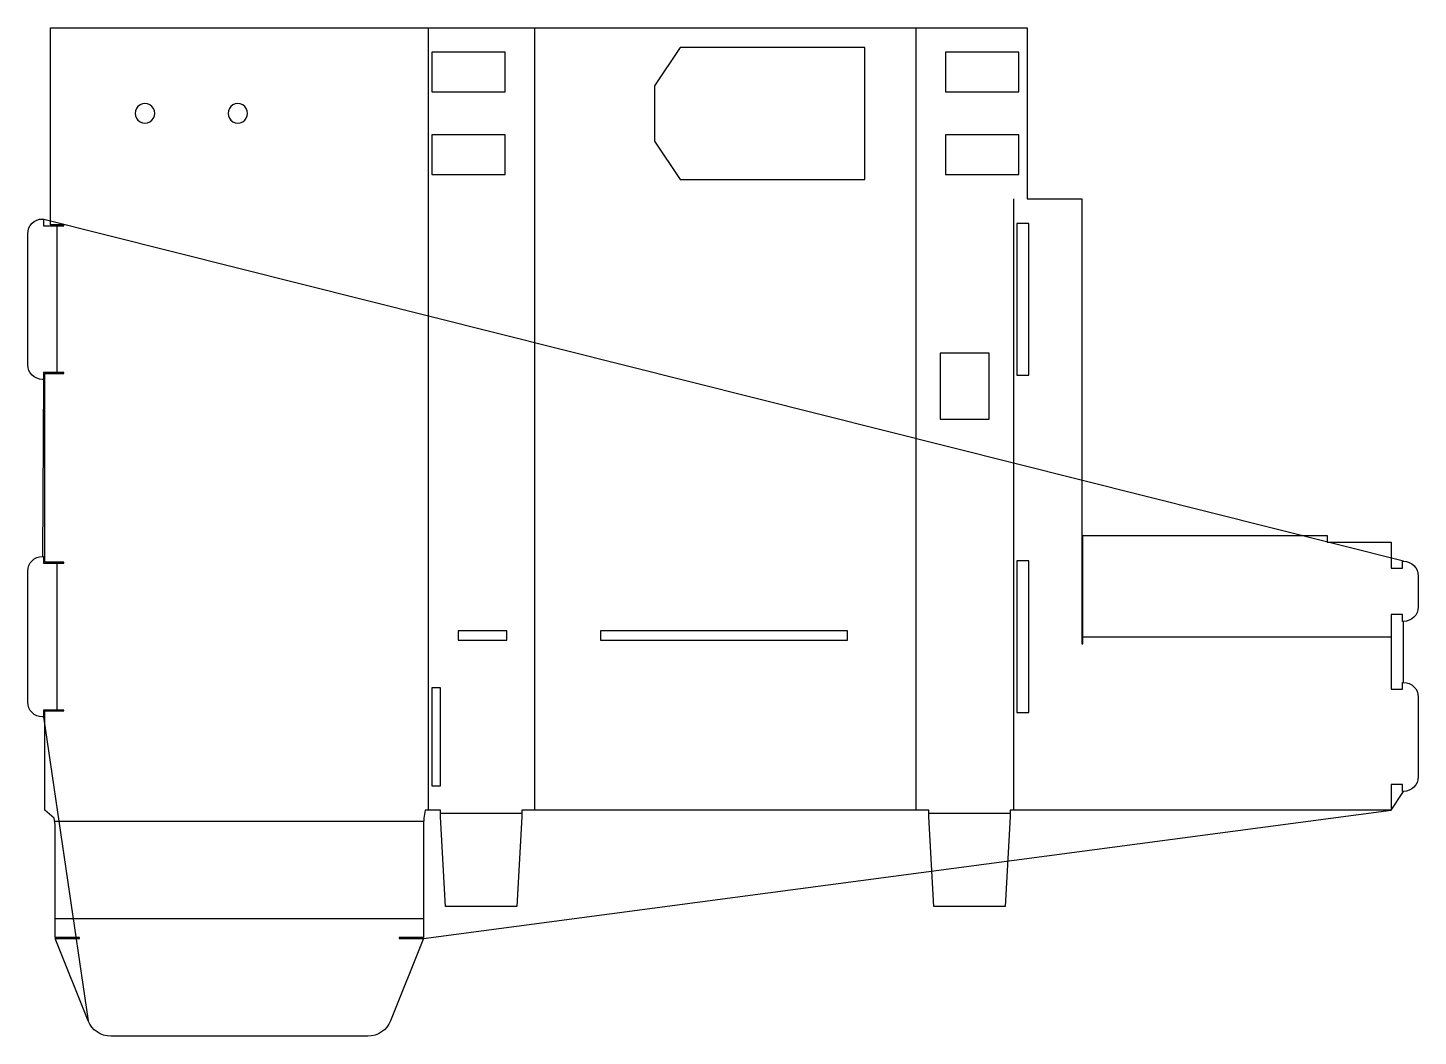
# Model space of a CAD drawing. Extents: x 10 to 294, y 10 to 216.
import ezdxf

# ---------------------------------------------------------------- set-up
doc = ezdxf.new("R2010")
doc.units = 0
doc.layers.get('0').update_dxf_attribs({"linetype": 'CONTINUOUS'})

msp = doc.modelspace()

# ---------------------------------------------------------------- linework, layer by layer
at = {"color": 7}
for points in [[(13.141111, 177.246784), (13.34111, 177.246784), (13.34111, 175.846784), (17.541994, 175.846784), (17.541994, 176.046784), (14.791995, 176.046784), (14.791995, 216.342879), (214.54465, 216.342879), (214.54465, 181.342879), (225.695533, 181.342879), (225.695533, 90.392878), (225.895535, 90.392878), (225.895535, 112.493763), (275.895534, 112.493763), (275.895534, 111.193763), (288.995533, 111.193763), (288.995533, 105.843763), (291.295534, 105.843763), (291.295534, 107.243763), (291.495534, 107.243763)], [(92.742879, 211.342878), (92.742879, 203.242877), (107.74288, 203.242877), (107.74288, 211.342878), (92.742879, 211.342878), (92.742879, 211.342878)], [(143.526171, 185.342879), (181.293764, 185.342879), (181.293764, 212.342879), (143.526171, 212.342879), (138.293763, 204.494267), (138.293763, 193.19149), (143.526171, 185.342879), (143.526171, 185.342879)], [(212.844648, 203.242877), (212.844648, 211.342878), (197.84465, 211.342878), (197.84465, 203.242877), (212.844648, 203.242877), (212.844648, 203.242877)], [(36.091995, 198.842877), (36.091995, 198.842877)], [(55.091994, 198.842877), (55.091994, 198.842877)], [(92.742879, 194.442878), (92.742879, 186.34288), (107.74288, 186.34288), (107.74288, 194.442878), (92.742879, 194.442878), (92.742879, 194.442878)], [(212.844648, 194.442878), (197.84465, 194.442878), (197.84465, 186.34288), (212.844648, 186.34288), (212.844648, 194.442878), (212.844648, 194.442878)], [(212.395534, 176.342877), (212.395534, 145.342877), (214.895534, 145.342877), (214.895534, 176.342877), (212.395534, 176.342877), (212.395534, 176.342877)], [(206.744649, 149.842879), (196.744649, 149.842879), (196.744649, 136.342878), (206.744649, 136.342878), (206.744649, 149.842879), (206.744649, 149.842879)], [(13.141111, 108.242878), (13.34111, 108.242878), (13.34111, 106.842878), (17.541994, 106.842878), (17.541994, 107.042878), (13.591994, 107.042878), (13.591994, 145.642879), (17.541994, 145.642879), (17.541994, 145.842879), (13.34111, 145.842879), (13.34111, 144.442879)], [(212.395534, 107.34288), (212.395534, 76.34288), (214.895534, 76.34288), (214.895534, 107.34288), (212.395534, 107.34288), (212.395534, 107.34288)], [(291.495534, 94.943763), (291.295534, 94.943763), (291.295534, 96.343763), (288.995533, 96.343763), (288.995533, 81.092877), (291.295534, 81.092877), (291.295534, 82.492877), (291.495534, 82.492877)], [(98.142879, 91.142878), (108.142879, 91.142878), (108.142879, 93.042877), (98.142879, 93.042877), (98.142879, 91.142878), (98.142879, 91.142878)], [(127.293765, 91.142878), (177.793763, 91.142878), (177.793763, 93.042877), (127.293765, 93.042877), (127.293765, 91.142878), (127.293765, 91.142878)], [(92.742879, 81.342878), (92.742879, 61.342879), (94.542878, 61.342879), (94.542878, 81.342878), (92.742879, 81.342878), (92.742879, 81.342878)], [(22.479932, 13.284157), (15.737151, 30.141109), (20.737151, 30.141109), (20.737151, 30.341109), (15.737151, 30.341109), (15.737151, 53.391993), (15.4988, 54.742878), (13.591994, 56.342877), (13.591994, 76.642879), (17.541994, 76.642879), (17.541994, 76.842879), (13.34111, 76.842879), (13.34111, 75.442879)], [(291.495534, 60.19288), (291.295534, 60.19288), (291.295534, 61.59288), (288.995533, 61.59288), (288.995533, 56.342877), (288.995533, 56.342877)], [(288.995533, 56.342877), (211.044649, 56.342877), (211.044649, 54.991993), (210.044648, 36.691992), (195.444649, 36.691992), (194.444648, 54.991993), (194.444648, 56.342877), (111.142879, 56.342877), (111.142879, 54.991993), (110.142881, 36.691992), (95.542879, 36.691992), (94.542878, 54.991993), (94.542878, 56.342877), (91.391994, 56.342877), (91.109871, 54.742878), (91.074607, 53.391993), (91.074607, 30.341109), (86.074606, 30.341109), (86.074606, 30.141109), (91.074607, 30.141109)]]:
    msp.add_lwpolyline(points, close=True, dxfattribs=at)
for points in [[(92.067436, 56.342877), (92.067436, 216.342879)], [(113.818323, 56.342877), (113.818323, 216.342879)], [(191.769207, 216.342879), (191.769207, 56.342877)], [(211.720091, 181.342879), (211.720091, 56.342877)], [(16.116552, 145.842879), (16.116552, 175.846784)], [(16.116552, 76.842879), (16.116552, 106.842878)], [(225.895535, 91.818321), (288.995533, 91.818321)], [(91.092237, 54.067435), (15.617975, 54.067435)], [(111.142879, 55.667435), (94.542878, 55.667435)], [(211.044649, 55.667435), (194.444648, 55.667435)], [(91.074607, 34.116551), (15.737151, 34.116551)]]:
    msp.add_lwpolyline(points, dxfattribs=at)
for points in [[(33.091994, 200.574928), (32.473192, 200.217663), (32.091994, 199.557409), (32.091994, 198.842877)], [(35.091994, 200.574928), (34.473192, 200.932194), (33.710797, 200.932194), (33.091994, 200.574928)], [(36.091995, 198.842877), (36.091995, 199.557409), (35.710797, 200.217663), (35.091994, 200.574928)], [(52.091994, 200.574928), (51.473192, 200.217663), (51.091994, 199.557409), (51.091994, 198.842877)], [(54.091994, 200.574928), (53.473192, 200.932194), (52.710797, 200.932194), (52.091994, 200.574928)], [(55.091994, 198.842877), (55.091994, 199.557409), (54.710797, 200.217663), (54.091994, 200.574928)], [(32.091994, 198.842877), (32.091994, 198.128346), (32.473192, 197.468092), (33.091994, 197.110827)], [(33.091994, 197.110827), (33.710797, 196.753561), (34.473192, 196.753561), (35.091994, 197.110827)], [(35.091994, 197.110827), (35.710797, 197.468092), (36.091995, 198.128346), (36.091995, 198.842877)], [(51.091994, 198.842877), (51.091994, 198.128346), (51.473192, 197.468092), (52.091994, 197.110827)], [(52.091994, 197.110827), (52.710797, 196.753561), (53.473192, 196.753561), (54.091994, 197.110827)], [(54.091994, 197.110827), (54.710797, 197.468092), (55.091994, 198.128346), (55.091994, 198.842877)], [(10.141111, 174.246785), (10.141111, 175.903639), (11.484257, 177.246784), (13.141111, 177.246784)], [(10.141111, 147.442879), (10.141111, 147.442879), (10.141111, 174.246785), (10.141111, 174.246785)], [(13.141111, 144.442879), (11.484257, 144.442879), (10.141111, 145.786025), (10.141111, 147.442879)], [(13.34111, 144.442879), (13.34111, 144.442879), (13.141111, 144.442879), (13.141111, 144.442879)], [(10.141111, 105.242878), (10.141111, 106.899732), (11.484257, 108.242878), (13.141111, 108.242878)], [(10.141111, 78.442878), (10.141111, 78.442878), (10.141111, 105.242878), (10.141111, 105.242878)], [(291.495534, 107.243763), (293.152388, 107.243763), (294.495533, 105.900618), (294.495533, 104.243764)], [(294.495533, 104.243764), (294.495533, 104.243764), (294.495533, 97.943762), (294.495533, 97.943762)], [(294.495533, 97.943762), (294.495533, 96.286908), (293.152388, 94.943763), (291.495534, 94.943763)], [(291.495534, 82.492877), (293.152388, 82.492877), (294.495533, 81.149732), (294.495533, 79.492878)], [(13.141111, 75.442879), (11.484257, 75.442879), (10.141111, 76.786024), (10.141111, 78.442878)], [(294.495533, 79.492878), (294.495533, 79.492878), (294.495533, 63.192879), (294.495533, 63.192879)], [(13.34111, 75.442879), (13.34111, 75.442879), (13.141111, 75.442879), (13.141111, 75.442879)], [(294.495533, 63.192879), (294.495533, 61.536025), (293.152388, 60.19288), (291.495534, 60.19288)], [(91.074607, 30.141109), (91.074607, 30.141109), (84.331824, 13.284157), (84.331824, 13.284157)], [(27.122316, 10.14111), (25.077793, 10.14111), (23.239249, 11.385865), (22.479932, 13.284157)], [(84.331824, 13.284157), (83.572507, 11.385865), (81.733964, 10.14111), (79.689441, 10.14111)], [(79.689441, 10.14111), (79.689441, 10.14111), (27.122316, 10.14111), (27.122316, 10.14111)]]:
    msp.add_open_spline(points, degree=3, dxfattribs=at)

doc.saveas('drawing.dxf')
